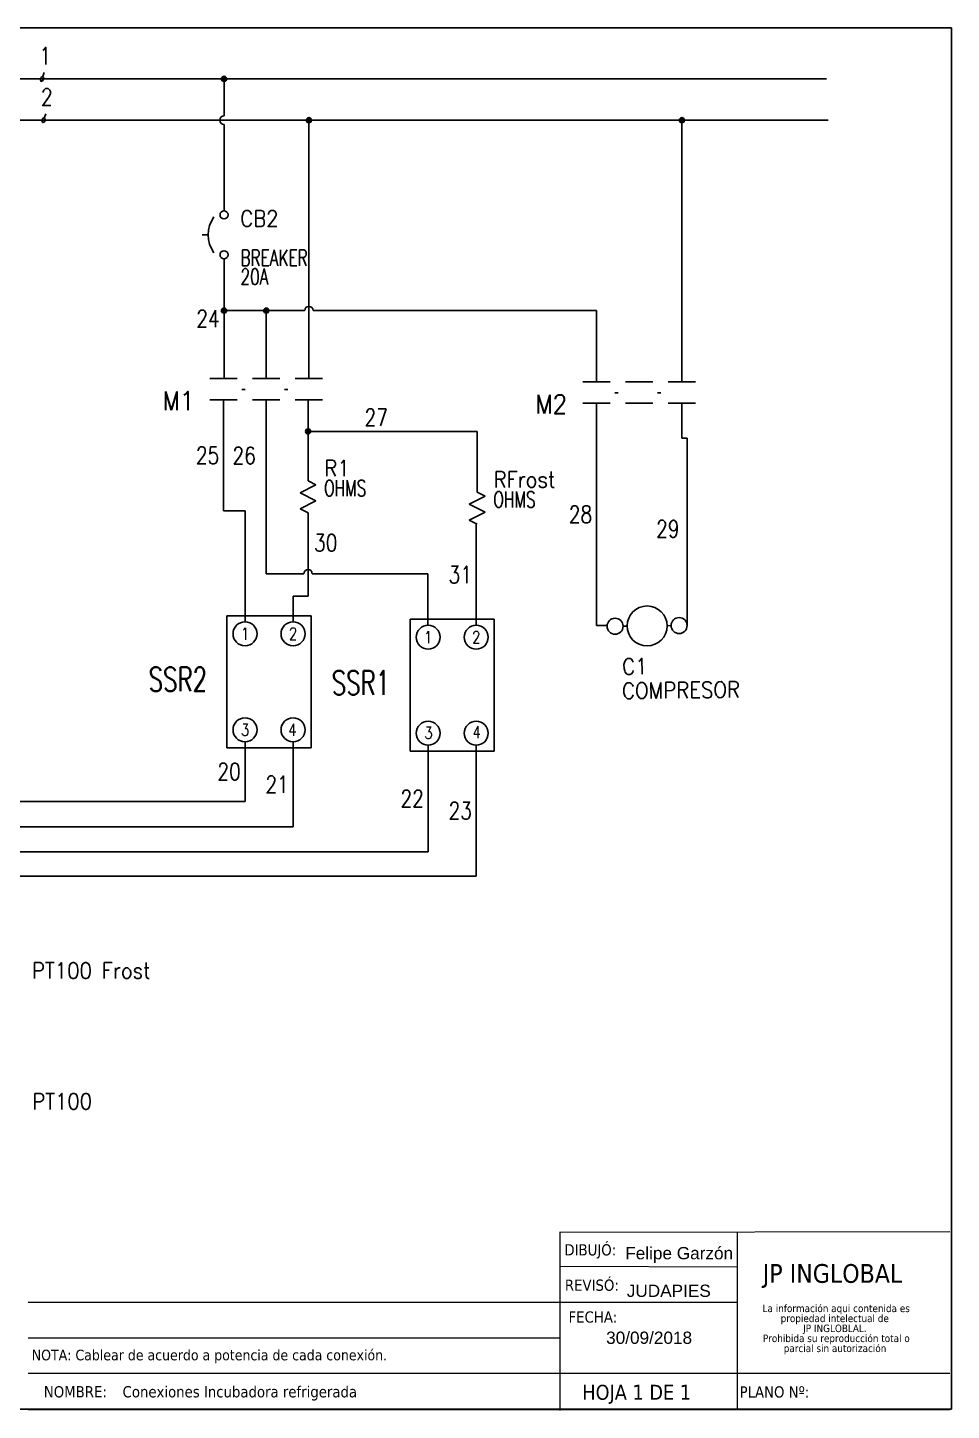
# Model space of a CAD drawing. Header units: millimetres. Extents: x 2766.7 to 2787.4, y 1526.7 to 1542.9.
# Drawn here: x 2776.61 to 2787.43, y 1526.7 to 1542.9 of the extents above; entities that cross this region are included whole.
import ezdxf
from ezdxf.enums import TextEntityAlignment as Align

# ---------------------------------------------------------------- set-up
doc = ezdxf.new("R2010")
doc.units = ezdxf.units.MM
doc.linetypes.add('CENTERX2', pattern=[20.32, 12.7, -2.54, 2.54, -2.54])
doc.linetypes.add('HIDDEN2', pattern=[0.1875, 0.125, -0.0625])
for name, color, linetype in [('BLK_12AWG', 7, 'Continuous'), ('CONTORNO', 179, 'Continuous'), ('DESC', 250, 'Continuous'), ('LINK', 9, 'Continuous'), ('MISC', 7, 'Continuous'), ('SYMS', 7, 'Continuous'), ('TAGS', 150, 'Continuous'), ('TERMS', 123, 'Continuous'), ('WIRENO', 250, 'Continuous'), ('WIRES', 7, 'Continuous')]:
    doc.layers.add(name, color=color, linetype=linetype)
doc.styles.add('SLDTEXTSTYLE0', font='tahoma.ttf')
doc.styles.add('SLDTEXTSTYLE1', font='tahomabd.ttf')
doc.styles.get("Standard").update_dxf_attribs({"font": 'arial.ttf'})
doc.styles.add('WD', font='romans.shx')

# ---------------------------------------------------------------- blocks, each defined once
blk = doc.blocks.new('SW_NOTE_2')
at = {"layer": 'CONTORNO', "color": 0, "char_height": 1.0583, "attachment_point": 2, "style": 'SLDTEXTSTYLE0'}
for s, insert in [('La información aqui contenida es ', (10.29, 1.34)), ('propiedad intelectual de', (10.08, -0.07)), ('JP INGLOBLAL.', (10.1, -1.48)), ('Prohibida su reproducción total o ', (10.3, -2.89)), ('parcial sin autorización', (10.12, -4.3))]:
    blk.add_mtext(s, dxfattribs=dict(at, insert=insert))
blk = doc.blocks.new('VVR1TZR')
for p, q in [((0, 0.125), (0, 0.217)), ((0.062, 0.094), (0, 0.125)), ((-0.141, -0.031), (-0.141, 0.031)), ((-0.141, 0.031), (-0.062, 0)), ((-0.062, 0), (-0.141, -0.031)), ((-0.062, 0.031), (0.062, 0.094)), ((0.062, -0.031), (-0.062, 0.031)), ((-0.062, -0.094), (0.062, -0.031)), ((0, -0.125), (-0.062, -0.094)), ((0, -0.125), (0, -0.217))]:
    blk.add_line(p, q)
for centre in [(0, 0.249), (0, -0.249)]:
    blk.add_circle(centre, 0.0322)
at = {"style": 'WD', "width": 0.7}
for tag, p in [('INST', (0.156, 0.56)), ('LOC', (0.156, 0.39))]:
    blk.add_attdef(tag, text='', height=0.125, dxfattribs=at).set_placement(p, align=Align.TOP_LEFT)
at = {"linetype": 'Continuous', "style": 'WD', "flags": 8}
for tag, p in [('TERM01', (-0.062, 0.281)), ('TERM03', (-0.078, 0.047))]:
    blk.add_attdef(tag, text='', height=0.125, dxfattribs=at).set_placement(p, align=Align.RIGHT)
at = {"color": 7, "style": 'WD', "flags": 1}
for tag, p in [('X4TERM01', (-0.031, 0.25)), ('X2TERM01', (0, 0.281)), ('X1TERM01', (0.031, 0.25)), ('X4TERM03', (-0.141, 0)), ('X4TERM02', (-0.031, -0.25)), ('X8TERM02', (0, -0.281)), ('X1TERM02', (0.031, -0.25))]:
    blk.add_attdef(tag, p, '', height=0.0125, dxfattribs=at)
at = {"style": 'WD'}
for tag, p, width in [('RATING1', (0.156, 0.109), 0.9), ('TAG1', (0.153, -0.047), 0.9), ('DESC1', (0.156, -0.203), 0.7), ('DESC2', (0.156, -0.36), 0.7)]:
    blk.add_attdef(tag, p, '', height=0.125, dxfattribs=dict(at, width=width))
at = {"style": 'WD', "flags": 9}
blk.add_attdef('FAMILY', text='', height=0.01, dxfattribs=at).set_placement((-0.219, -0.066), align=Align.CENTER)
at = {"linetype": 'Continuous', "style": 'WD', "flags": 9}
for tag, p in [('MFG', (-0.221, -0.099)), ('CAT', (-0.221, -0.084))]:
    blk.add_attdef(tag, text='', height=0.01, dxfattribs=at).set_placement(p, align=Align.MIDDLE)
blk.add_attdef('ASSYCODE', text='', height=0.01, dxfattribs=at).set_placement((-0.219, -0.125), align=Align.CENTER)
at = {"linetype": 'Continuous', "style": 'WD', "flags": 8}
blk.add_attdef('TERM02', text='', height=0.125, dxfattribs=at).set_placement((-0.062, -0.281), align=Align.TOP_RIGHT)
blk = doc.blocks.new('WD_WNH')
at = {"linetype": 'Continuous', "style": 'WD', "width": 0.8}
blk.add_attdef('WIRENO', text='', height=0.125, dxfattribs=at).set_placement((0, 0.062), align=Align.CENTER)
at = {"style": 'WD', "flags": 1}
for tag, p in [('W01USER', (0, 0.078)), ('W02USER', (0, 0.07)), ('W03USER', (0, 0.062)), ('W04USER', (0, 0.055)), ('W05USER', (0, 0.047)), ('W06USER', (0, 0.039)), ('W07USER', (0, 0.031)), ('W08USER', (0, 0.023)), ('W09USER', (0, 0.016)), ('W10USER', (0, 0.008))]:
    blk.add_attdef(tag, text='', height=0.005, dxfattribs=at).set_placement(p, align=Align.CENTER)
blk = doc.blocks.new('VMS21')
at = {"linetype": 'Continuous'}
for p, q in [((-0.08, 0.0625), (0.08, 0.0625)), ((-0.08, -0.0625), (0.08, -0.0625))]:
    blk.add_line(p, q, dxfattribs=at)
at = {"linetype": 'Continuous', "style": 'WD', "width": 0.9, "flags": 8}
blk.add_attdef('TERM01', text='', height=0.0625, dxfattribs=at).set_placement((-0.0312, 0.125), align=Align.RIGHT)
at = {"style": 'WD'}
for tag, p, height, width in [('INST', (0.125, 0.1785), 0.0625, 0.7), ('LOC', (0.125, 0.0938), 0.0625, 0.7), ('TAG2', (0.1269, -0.045), 0.1094, 0.9), ('XREF', (0.1287, -0.1369), 0.0625, 0.7), ('DESC1', (0.1287, -0.2264), 0.0625, 0.7), ('DESC2', (0.1287, -0.3112), 0.0625, 0.7)]:
    blk.add_attdef(tag, p, '', height=height, dxfattribs=dict(at, width=width))
for tag, p, flags in [('FAMILY', (-0.1808, 0.0031), 9), ('CONTACT', (-0.1808, -0.0135), 1)]:
    blk.add_attdef(tag, p, '', height=0.01, dxfattribs=dict(at, flags=flags))
at = {"color": 7, "style": 'WD'}
for tag, p in [('X4LINK', (-0.1406, 0)), ('X1LINK', (0.125, 0))]:
    blk.add_attdef(tag, p, '', height=0.01, dxfattribs=at)
at = {"color": 7, "style": 'WD', "flags": 1}
for tag, p in [('X2TERM01', (0, 0.0625)), ('X8TERM02', (0, -0.0625))]:
    blk.add_attdef(tag, p, '', height=0.0109, dxfattribs=at)
at = {"linetype": 'Continuous', "style": 'WD', "width": 0.9, "flags": 8}
blk.add_attdef('TERM02', text='', height=0.0625, dxfattribs=at).set_placement((-0.0312, -0.125), align=Align.TOP_RIGHT)
blk = doc.blocks.new('VCB1')
at = {"linetype": 'HIDDEN2'}
blk.add_line((-0.171, 0), (-0.125, 0), dxfattribs=at)
for centre in [(0, 0.156), (0, -0.156)]:
    blk.add_circle(centre, 0.0312)
blk.add_arc((0.109, 0), 0.234, 143.1301, 216.8699)
at = {"style": 'WD'}
for tag, p, width in [('INST', (0.219, 0.388), 0.7), ('LOC', (0.219, 0.219), 0.7), ('TAG1', (0.127, 0.064), 0.9), ('XREF', (0.129, -0.09), 0.7), ('DESC1', (0.129, -0.242), 0.7), ('DESC2', (0.129, -0.389), 0.7)]:
    blk.add_attdef(tag, p, '', height=0.125, dxfattribs=dict(at, width=width))
at = {"linetype": 'Continuous', "style": 'WD'}
for tag, height, flags, p in [('TERM01', 0.125, 8, (-0.055, 0.207)), ('MFG', 0.01, 9, (-0.142, -0.088)), ('CAT', 0.01, 9, (-0.142, -0.073))]:
    blk.add_attdef(tag, text='', height=height, dxfattribs=dict(at, flags=flags)).set_placement(p, align=Align.RIGHT)
at = {"style": 'WD', "width": 0.7}
blk.add_attdef('RATING1', text='', height=0.125, dxfattribs=at).set_placement((-0.188, 0.062), align=Align.RIGHT)
at = {"color": 7, "style": 'WD', "flags": 1}
for tag, p in [('X2TERM01', (0, 0.188)), ('X8TERM02', (0, -0.188))]:
    blk.add_attdef(tag, p, '', height=0.0125, dxfattribs=at)
at = {"color": 7, "style": 'WD'}
for tag, p in [('X4LINK', (-0.25, 0)), ('X1LINK', (0, 0))]:
    blk.add_attdef(tag, p, '', height=0.01, dxfattribs=at)
at = {"linetype": 'Continuous', "style": 'WD', "flags": 9}
blk.add_attdef('ASSYCODE', text='', height=0.01, dxfattribs=at).set_placement((-0.153, -0.106), align=Align.CENTER)
at = {"style": 'WD', "flags": 9}
for tag, p in [('FAMILY', (-0.142, -0.036)), ('CONTACT', (-0.129, -0.129))]:
    blk.add_attdef(tag, text='', height=0.01, dxfattribs=at).set_placement(p, align=Align.RIGHT)
at = {"linetype": 'Continuous', "style": 'WD', "flags": 8}
blk.add_attdef('TERM02', text='', height=0.125, dxfattribs=at).set_placement((-0.041, -0.213), align=Align.TOP_RIGHT)
blk = doc.blocks.new('WDDOT')
for radius in [0.03, 0.0187, 0.00929]:
    blk.add_circle((0, 0), radius)
blk = doc.blocks.new('VDV1TF')
for p, q in [((-0.0938, 0.3438), (-0.0938, -0.3438)), ((0.3438, 0.3438), (-0.0938, 0.3438)), ((0.3438, -0.3438), (0.3438, 0.3438)), ((-0.0938, -0.3438), (0.3438, -0.3438))]:
    blk.add_line(p, q)
for centre in [(0, 0.25), (0.25, 0.25), (0, -0.25), (0.25, -0.25)]:
    blk.add_circle(centre, 0.0625)
at = {"style": 'WD', "width": 0.7}
for tag, p in [('INST', (0.1305, 0.5446)), ('LOC', (0.1305, 0.375)), ('RATING2', (0.125, -0.1562))]:
    blk.add_attdef(tag, text='', height=0.125, dxfattribs=at).set_placement(p, align=Align.CENTER)
at = {"style": 'WD', "flags": 1}
for tag, p in [('X2TERM02', (0, 0.3125)), ('X2TERM04', (0.25, 0.3125)), ('X4TERM02', (-0.0625, 0.25)), ('X1TERM04', (0.3125, 0.25)), ('X4TERM01', (-0.0625, -0.25)), ('X1TERM03', (0.3125, -0.25)), ('X8TERM01', (0, -0.3125)), ('X8TERM03', (0.25, -0.3125))]:
    blk.add_attdef(tag, p, '', height=0.0125, dxfattribs=at)
at = {"linetype": 'Continuous', "style": 'WD', "width": 0.8, "flags": 8}
for tag, p in [('TERM02', (0, 0.25)), ('TERM04', (0.25, 0.25)), ('TERM01', (0, -0.25)), ('TERM03', (0.25, -0.25))]:
    blk.add_attdef(tag, text='', height=0.0625, dxfattribs=at).set_placement(p, align=Align.MIDDLE)
at = {"style": 'WD'}
for tag, p, width in [('TAG1', (0.4219, 0.0774), 0.8), ('DESC1', (0.4219, -0.0789), 0.7), ('DESC2', (0.4219, -0.2351), 0.7), ('XREF', (0.4219, -0.3914), 0.7)]:
    blk.add_attdef(tag, p, '', height=0.125, dxfattribs=dict(at, width=width))
at = {"style": 'WD', "width": 0.7}
blk.add_attdef('RATING1', text='', height=0.125, dxfattribs=at).set_placement((0.125, 0.0625), align=Align.MIDDLE)
at = {"style": 'WD', "flags": 9}
blk.add_attdef('FAMILY', text='', height=0.01, dxfattribs=at).set_placement((0.1197, -0.0802), align=Align.CENTER)
at = {"linetype": 'Continuous', "style": 'WD', "flags": 9}
blk.add_attdef('ASSYCODE', text='', height=0.01, dxfattribs=at).set_placement((0.125, -0.1406), align=Align.CENTER)
at = {"linetype": 'Continuous', "style": 'WD', "flags": 1}
for tag, p in [('MFG', (0.125, -0.1096)), ('CAT', (0.125, -0.0907))]:
    blk.add_attdef(tag, text='', height=0.01, dxfattribs=at).set_placement(p, align=Align.MIDDLE)
blk = doc.blocks.new('VRE1')
for p, q in [((0.062, 0.094), (0, 0.125)), ((-0.062, 0.031), (0.062, 0.094)), ((0.062, -0.031), (-0.062, 0.031)), ((-0.062, -0.094), (0.062, -0.031)), ((0, -0.125), (-0.062, -0.094))]:
    blk.add_line(p, q)
at = {"style": 'WD'}
for tag, p, width in [('INST', (0.219, 0.488), 0.7), ('LOC', (0.219, 0.318), 0.7), ('TAG1', (0.127, 0.162), 0.9), ('RATING1', (0.125, 0.006), 0.7), ('RATING2', (0.125, -0.151), 0.7), ('DESC1', (0.129, -0.307), 0.7), ('DESC2', (0.129, -0.463), 0.7)]:
    blk.add_attdef(tag, p, '', height=0.125, dxfattribs=dict(at, width=width))
at = {"linetype": 'Continuous', "style": 'WD', "flags": 8}
blk.add_attdef('TERM01', text='', height=0.125, dxfattribs=at).set_placement((-0.055, 0.144), align=Align.RIGHT)
at = {"style": 'WD', "flags": 9}
blk.add_attdef('FAMILY', (-0.184, 0.08), '', height=0.01, rotation=90, dxfattribs=at)
at = {"linetype": 'Continuous', "style": 'WD', "flags": 9}
for tag, p in [('CAT', (-0.139, 0.105)), ('MFG', (-0.12, 0.103)), ('ASSYCODE', (-0.094, 0.094))]:
    blk.add_attdef(tag, text='', height=0.01, rotation=90, dxfattribs=at).set_placement(p, align=Align.CENTER)
at = {"color": 7, "style": 'WD', "flags": 1}
for tag, p in [('X2TERM01', (0, 0.125)), ('X8TERM02', (0, -0.125))]:
    blk.add_attdef(tag, p, '', height=0.0125, dxfattribs=at)
at = {"linetype": 'Continuous', "style": 'WD', "flags": 8}
blk.add_attdef('TERM02', text='', height=0.125, dxfattribs=at).set_placement((-0.041, -0.151), align=Align.TOP_RIGHT)
blk = doc.blocks.new('VMS1T')
for p, q in [((0, 0.156), (0, 0.188)), ((0, -0.188), (0, -0.156))]:
    blk.add_line(p, q)
for centre, radius in [((0, 0.25), 0.0625), ((0, 0), 0.156), ((0, -0.25), 0.0625)]:
    blk.add_circle(centre, radius)
at = {"color": 7, "style": 'WD', "flags": 1}
for tag, p in [('X2TERM01', (-0.002, 0.312)), ('X8TERM02', (0, -0.312))]:
    blk.add_attdef(tag, p, '', height=0.0125, dxfattribs=at)
at = {"style": 'WD', "width": 0.7}
for tag, p in [('INST', (0.281, 0.42)), ('LOC', (0.281, 0.25))]:
    blk.add_attdef(tag, text='', height=0.125, dxfattribs=at).set_placement(p, align=Align.TOP_LEFT)
at = {"linetype": 'Continuous', "style": 'WD', "width": 0.8, "flags": 8}
for tag, p in [('TERM01', (0, 0.25)), ('TERM02', (0, -0.25))]:
    blk.add_attdef(tag, text='', height=0.0625, dxfattribs=at).set_placement(p, align=Align.MIDDLE_CENTER)
at = {"style": 'WD', "width": 0.9}
for tag, p in [('TAG1', (0.2, -0.046)), ('DESC1', (-0.256, -1.02)), ('DESC2', (-0.256, -1.176)), ('DESC3', (-0.256, -1.332))]:
    blk.add_attdef(tag, p, '', height=0.125, dxfattribs=at)
at = {"style": 'WD', "flags": 9}
blk.add_attdef('FAMILY', text='', height=0.01, dxfattribs=at).set_placement((-0.219, -0.065), align=Align.CENTER)
at = {"linetype": 'Continuous', "style": 'WD', "flags": 9}
for tag, p in [('MFG', (-0.221, -0.098)), ('CAT', (-0.221, -0.083))]:
    blk.add_attdef(tag, text='', height=0.01, dxfattribs=at).set_placement(p, align=Align.MIDDLE)
blk.add_attdef('ASSYCODE', text='', height=0.01, dxfattribs=at).set_placement((-0.221, -0.131), align=Align.CENTER)
at = {"style": 'WD', "width": 0.8, "flags": 8}
for tag, p in [('NO', (-0.256, -1.488)), ('XREFNO', (-0.023, -1.488)), ('NC', (-0.256, -1.645)), ('XREFNC', (-0.023, -1.645))]:
    blk.add_attdef(tag, p, '', height=0.125, dxfattribs=at)
blk = doc.blocks.new('WD_WNV')
at = {"linetype": 'Continuous', "style": 'WD', "width": 0.8}
blk.add_attdef('WIRENO', text='', height=0.125, dxfattribs=at).set_placement((-0.05, 0), align=Align.MIDDLE_RIGHT)
at = {"style": 'WD', "flags": 1}
for tag, p in [('W01USER', (-0.062, 0.094)), ('W02USER', (-0.062, 0.086)), ('W03USER', (-0.062, 0.078)), ('W04USER', (-0.062, 0.07)), ('W05USER', (-0.062, 0.062)), ('W06USER', (-0.062, 0.055)), ('W07USER', (-0.062, 0.047)), ('W08USER', (-0.062, 0.039)), ('W09USER', (-0.062, 0.031)), ('W10USER', (-0.062, 0.023))]:
    blk.add_attdef(tag, text='', height=0.005, dxfattribs=at).set_placement(p, align=Align.CENTER)

msp = doc.modelspace()

# ---------------------------------------------------------------- linework, layer by layer
at = {"color": 7, "linetype": 'Continuous'}
for p, q in [((2787.426, 1542.902), (2766.676, 1542.902)), ((2787.426, 1526.717), (2787.426, 1542.902)), ((2766.676, 1526.717), (2787.426, 1526.717))]:
    msp.add_line(p, q, dxfattribs=at)
at = {"color": 7, "linetype": 'Continuous', "lineweight": 0}
for p, q in [((2787.407, 1528.794), (2782.837, 1528.786)), ((2782.842, 1528.794), (2782.842, 1526.702)), ((2784.917, 1528.794), (2784.917, 1526.705)), ((2784.917, 1528.379), (2782.843, 1528.387)), ((2784.917, 1527.964), (2776.616, 1527.964)), ((2782.842, 1527.549), (2776.616, 1527.549)), ((2787.407, 1527.134), (2776.616, 1527.134))]:
    msp.add_line(p, q, dxfattribs=at)
at = {"color": 7, "linetype": 'CENTERX2', "lineweight": 0}
msp.add_line((2776.613, 1526.713), (2787.407, 1526.713), dxfattribs=at)
at = {"layer": 'BLK_12AWG'}
for p, q in [((2767.589, 1542.302), (2785.964, 1542.302)), ((2778.908, 1541.868), (2778.908, 1542.302)), ((2767.608, 1541.818), (2785.983, 1541.818)), ((2778.908, 1540.756), (2778.908, 1541.768)), ((2779.903, 1538.791), (2779.903, 1541.818)), ((2784.27, 1538.752), (2784.27, 1541.818))]:
    msp.add_line(p, q, dxfattribs=at)
msp.add_arc((2778.908, 1541.818), 0.05, 90, 270, dxfattribs=at)
at = {"layer": 'LINK', "color": 0}
for points in [[(2779.157, 1538.664), (2779.117, 1538.664)], [(2779.657, 1538.664), (2779.617, 1538.664)], [(2783.524, 1538.625), (2783.484, 1538.625)], [(2784.024, 1538.625), (2783.984, 1538.625)]]:
    msp.add_lwpolyline(points, dxfattribs=at)
at = {"layer": 'WIRENO'}
for points in [[(2776.801, 1542.377), (2776.786, 1542.331), (2776.766, 1542.321), (2776.757, 1542.292), (2776.766, 1542.272), (2776.786, 1542.282), (2776.796, 1542.312), (2776.791, 1542.321)], [(2776.821, 1541.893), (2776.806, 1541.848), (2776.786, 1541.838), (2776.776, 1541.809), (2776.786, 1541.789), (2776.806, 1541.799), (2776.815, 1541.828), (2776.811, 1541.838)]]:
    msp.add_lwpolyline(points, dxfattribs=at)
at = {"layer": 'WIRES'}
for p, q in [((2778.908, 1540.194), (2778.908, 1538.791)), ((2778.908, 1539.587), (2779.403, 1539.587)), ((2779.403, 1539.587), (2779.403, 1538.791)), ((2779.853, 1539.587), (2779.403, 1539.587)), ((2783.27, 1539.587), (2779.953, 1539.587)), ((2783.27, 1538.752), (2783.27, 1539.587)), ((2778.903, 1538.541), (2778.903, 1537.241)), ((2779.403, 1538.541), (2779.403, 1536.503)), ((2779.892, 1537.592), (2779.892, 1538.541)), ((2783.27, 1535.897), (2783.27, 1538.502)), ((2784.27, 1538.092), (2784.27, 1538.502)), ((2781.874, 1538.172), (2779.892, 1538.172)), ((2781.874, 1537.459), (2781.874, 1538.172)), ((2784.331, 1538.092), (2784.27, 1538.092)), ((2784.331, 1535.902), (2784.331, 1538.092)), ((2778.903, 1537.241), (2779.154, 1537.241)), ((2779.154, 1537.241), (2779.154, 1535.942)), ((2779.892, 1537.217), (2779.892, 1536.243)), ((2781.862, 1535.901), (2781.862, 1537.084)), ((2779.403, 1536.503), (2779.842, 1536.503)), ((2779.942, 1536.503), (2781.295, 1536.503)), ((2781.295, 1536.503), (2781.295, 1535.901)), ((2779.892, 1536.243), (2779.717, 1536.243)), ((2779.717, 1536.243), (2779.717, 1535.942)), ((2783.395, 1535.897), (2783.27, 1535.897)), ((2783.395, 1535.888), (2783.395, 1535.897)), ((2779.154, 1534.535), (2779.154, 1533.837)), ((2779.717, 1534.535), (2779.717, 1533.537)), ((2781.299, 1534.495), (2781.299, 1533.245)), ((2781.862, 1534.495), (2781.862, 1532.961)), ((2779.154, 1533.837), (2774.728, 1533.837)), ((2779.717, 1533.537), (2774.688, 1533.537)), ((2781.299, 1533.245), (2774.763, 1533.245)), ((2781.862, 1532.961), (2774.742, 1532.961))]:
    msp.add_line(p, q, dxfattribs=at)
for centre in [(2779.903, 1539.587), (2779.892, 1536.503)]:
    msp.add_arc(centre, 0.05, 0, 180, dxfattribs=at)

# ---------------------------------------------------------------- block references
at = {"layer": 'CONTORNO', "color": 7, "xscale": 0.083, "yscale": 0.083, "zscale": 0.083}
msp.add_blockref('SW_NOTE_2', (2785.224, 1527.83), dxfattribs=at)
at = {"layer": 'SYMS'}
for p in [(2778.908, 1542.302), (2779.903, 1541.818), (2784.27, 1541.818), (2778.908, 1539.587), (2779.403, 1539.587), (2779.892, 1538.172)]:
    msp.add_blockref('WDDOT', p, dxfattribs=at)
ref = msp.add_blockref('VCB1', (2778.908, 1540.475), dxfattribs=dict(at, xscale=1.5, yscale=1.5, zscale=1.5))
ref.add_attrib('DESC2', '20A', (2779.101, 1539.891), dxfattribs={"layer": 'DESC', "height": 0.1875, "style": 'WD', "width": 0.7})
ref.add_attrib('DESC1', 'BREAKER ', (2779.101, 1540.112), dxfattribs={"layer": 'DESC', "height": 0.1875, "style": 'WD', "width": 0.7})
ref.add_attrib('TAG1', 'CB2', (2779.098, 1540.572), dxfattribs={"layer": 'TAGS', "color": 250, "height": 0.1875, "style": 'WD', "width": 0.9})
at = {"layer": 'SYMS', "color": 0}
ref = msp.add_blockref('VMS21', (2778.903, 1538.666), dxfattribs=dict(at, xscale=2, yscale=2, zscale=2))
ref.add_attrib('TAG2', 'M1', (2778.188, 1538.42), dxfattribs={"layer": 'TAGS', "color": 250, "height": 0.2188, "style": 'WD', "width": 0.9})
at = {"layer": 'SYMS', "color": 0, "xscale": 2, "yscale": 2, "zscale": 2}
for p in [(2779.403, 1538.666), (2779.903, 1538.666), (2783.77, 1538.627), (2784.27, 1538.627)]:
    msp.add_blockref('VMS21', p, dxfattribs=at)
at = {"layer": 'SYMS', "color": 0}
ref = msp.add_blockref('VMS21', (2783.27, 1538.627), dxfattribs=dict(at, xscale=2, yscale=2, zscale=2))
ref.add_attrib('TAG2', 'M2', (2782.555, 1538.381), dxfattribs={"layer": 'TAGS', "color": 250, "height": 0.2188, "style": 'WD', "width": 0.9})
at = {"layer": 'SYMS'}
ref = msp.add_blockref('VRE1', (2779.892, 1537.405), dxfattribs=dict(at, xscale=1.5, yscale=1.5, zscale=1.5))
ref.add_attrib('RATING1', 'OHMS', (2780.08, 1537.413), dxfattribs={"layer": 'MISC', "color": 250, "height": 0.1875, "style": 'WD', "width": 0.7})
ref.add_attrib('TAG1', 'R1', (2780.083, 1537.647), dxfattribs={"layer": 'TAGS', "color": 250, "height": 0.1875, "style": 'WD', "width": 0.9})
ref = msp.add_blockref('VRE1', (2781.874, 1537.272), dxfattribs=dict(at, xscale=1.5, yscale=1.5, zscale=1.5))
ref.add_attrib('RATING1', 'OHMS', (2782.062, 1537.28), dxfattribs={"layer": 'MISC', "color": 250, "height": 0.1875, "style": 'WD', "width": 0.7})
ref.add_attrib('TAG1', 'RFrost', (2782.065, 1537.514), dxfattribs={"layer": 'TAGS', "color": 250, "height": 0.1875, "style": 'WD', "width": 0.9})
ref = msp.add_blockref('VMS1T', (2783.863, 1535.893), dxfattribs=dict(at, xscale=1.5, yscale=1.5, zscale=1.5, rotation=270.6593961215912))
ref.add_attrib('TAG1', 'C1', (2783.572, 1535.323), dxfattribs={"layer": 'TAGS', "color": 250, "height": 0.1875, "rotation": 360.6594, "style": 'WD', "width": 0.9})
ref.add_attrib('DESC1', 'COMPRESOR', (2783.57, 1535.039), dxfattribs={"layer": 'DESC', "height": 0.1875, "rotation": 360.6594, "style": 'WD', "width": 0.9})
ref = msp.add_blockref('VDV1TF', (2779.154, 1535.238), dxfattribs=dict(at, xscale=2.25, yscale=2.25, zscale=2.25))
ref.add_attrib('DESC1', 'SSR2', (2778.026, 1535.127), dxfattribs={"layer": 'DESC', "height": 0.2812, "style": 'WD', "width": 0.7})
ref.add_attrib('TERM03', '3', dxfattribs={"layer": 'TERMS', "linetype": 'Continuous', "height": 0.141, "style": 'WD', "width": 0.8, "flags": 8}).set_placement((2779.155, 1534.676), align=Align.MIDDLE)
ref.add_attrib('TERM04', '2', dxfattribs={"layer": 'TERMS', "linetype": 'Continuous', "height": 0.141, "style": 'WD', "width": 0.8, "flags": 8}).set_placement((2779.717, 1535.801), align=Align.MIDDLE)
ref.add_attrib('TERM02', '1', dxfattribs={"layer": 'TERMS', "linetype": 'Continuous', "height": 0.141, "style": 'WD', "width": 0.8, "flags": 8}).set_placement((2779.154, 1535.801), align=Align.MIDDLE)
ref.add_attrib('TERM01', '4', dxfattribs={"layer": 'TERMS', "linetype": 'Continuous', "height": 0.141, "style": 'WD', "width": 0.8, "flags": 8}).set_placement((2779.709, 1534.676), align=Align.MIDDLE)
ref = msp.add_blockref('VDV1TF', (2781.299, 1535.198), dxfattribs=dict(at, xscale=2.25, yscale=2.25, zscale=2.25))
ref.add_attrib('DESC1', 'SSR1', (2780.17, 1535.086), dxfattribs={"layer": 'DESC', "height": 0.2812, "style": 'WD', "width": 0.7})
ref.add_attrib('TERM03', '3', dxfattribs={"layer": 'TERMS', "linetype": 'Continuous', "height": 0.141, "style": 'WD', "width": 0.8, "flags": 8}).set_placement((2781.303, 1534.64), align=Align.MIDDLE)
ref.add_attrib('TERM04', '2', dxfattribs={"layer": 'TERMS', "linetype": 'Continuous', "height": 0.141, "style": 'WD', "width": 0.8, "flags": 8}).set_placement((2781.862, 1535.761), align=Align.MIDDLE)
ref.add_attrib('TERM02', '1', dxfattribs={"layer": 'TERMS', "linetype": 'Continuous', "height": 0.141, "style": 'WD', "width": 0.8, "flags": 8}).set_placement((2781.299, 1535.761), align=Align.MIDDLE)
ref.add_attrib('TERM01', '4', dxfattribs={"layer": 'TERMS', "linetype": 'Continuous', "height": 0.141, "style": 'WD', "width": 0.8, "flags": 8}).set_placement((2781.866, 1534.648), align=Align.MIDDLE)
ref = msp.add_blockref('VVR1TZR', (2776.294, 1532.139), dxfattribs=dict(at, xscale=1.5, yscale=1.5, zscale=1.5))
ref.add_attrib('TAG1', 'PT100 Frost', (2776.659, 1531.761), dxfattribs={"layer": 'TAGS', "color": 250, "height": 0.1875, "style": 'WD', "width": 0.9})
ref = msp.add_blockref('VVR1TZR', (2776.298, 1530.837), dxfattribs=dict(at, xscale=1.5, yscale=1.5, zscale=1.5))
ref.add_attrib('TAG1', 'PT100 ', (2776.662, 1530.229), dxfattribs={"layer": 'TAGS', "color": 250, "height": 0.1875, "style": 'WD', "width": 0.9})
at = {"layer": 'WIRENO'}
ref = msp.add_blockref('WD_WNH', (2776.776, 1542.302), dxfattribs=at)
ref.add_attrib('WIRENO', '1', dxfattribs={"linetype": 'Continuous', "height": 0.2, "style": 'WD', "width": 0.8}).set_placement((2776.813, 1542.412), align=Align.BOTTOM_CENTER)
ref = msp.add_blockref('WD_WNH', (2776.796, 1541.818), dxfattribs=at)
ref.add_attrib('WIRENO', '2', dxfattribs={"linetype": 'Continuous', "height": 0.2, "style": 'WD', "width": 0.8}).set_placement((2776.833, 1541.929), align=Align.BOTTOM_CENTER)
ref = msp.add_blockref('WD_WNV', (2778.908, 1539.493), dxfattribs=at)
ref.add_attrib('WIRENO', '24', dxfattribs={"linetype": 'Continuous', "height": 0.2, "style": 'WD', "width": 0.8}).set_placement((2778.858, 1539.493), align=Align.MIDDLE_RIGHT)
ref = msp.add_blockref('WD_WNV', (2779.892, 1538.067), dxfattribs=at)
ref.add_attrib('WIRENO', '27', dxfattribs={"linetype": 'Continuous', "height": 0.2, "style": 'WD', "width": 0.8}).set_placement((2780.828, 1538.337), align=Align.MIDDLE_RIGHT)
ref = msp.add_blockref('WD_WNV', (2778.903, 1537.891), dxfattribs=at)
ref.add_attrib('WIRENO', '25', dxfattribs={"linetype": 'Continuous', "height": 0.2, "style": 'WD', "width": 0.8}).set_placement((2778.853, 1537.891), align=Align.MIDDLE_RIGHT)
ref = msp.add_blockref('WD_WNV', (2779.331, 1537.889), dxfattribs=at)
ref.add_attrib('WIRENO', '26', dxfattribs={"linetype": 'Continuous', "height": 0.2, "style": 'WD', "width": 0.8}).set_placement((2779.281, 1537.889), align=Align.MIDDLE_RIGHT)
ref = msp.add_blockref('WD_WNV', (2783.27, 1537.2), dxfattribs=at)
ref.add_attrib('WIRENO', '28', dxfattribs={"linetype": 'Continuous', "height": 0.2, "style": 'WD', "width": 0.8}).set_placement((2783.22, 1537.2), align=Align.MIDDLE_RIGHT)
ref = msp.add_blockref('WD_WNV', (2784.27, 1538.297), dxfattribs=at)
ref.add_attrib('WIRENO', '29', dxfattribs={"linetype": 'Continuous', "height": 0.2, "style": 'WD', "width": 0.8}).set_placement((2784.243, 1537.03), align=Align.MIDDLE_RIGHT)
ref = msp.add_blockref('WD_WNV', (2779.892, 1536.73), dxfattribs=at)
ref.add_attrib('WIRENO', '30', dxfattribs={"linetype": 'Continuous', "height": 0.2, "style": 'WD', "width": 0.8}).set_placement((2780.236, 1536.867), align=Align.MIDDLE_RIGHT)
ref = msp.add_blockref('WD_WNV', (2781.862, 1536.493), dxfattribs=at)
ref.add_attrib('WIRENO', '31', dxfattribs={"linetype": 'Continuous', "height": 0.2, "style": 'WD', "width": 0.8}).set_placement((2781.812, 1536.493), align=Align.MIDDLE_RIGHT)
ref = msp.add_blockref('WD_WNV', (2779.154, 1534.186), dxfattribs=at)
ref.add_attrib('WIRENO', '20', dxfattribs={"linetype": 'Continuous', "height": 0.2, "style": 'WD', "width": 0.8}).set_placement((2779.104, 1534.186), align=Align.MIDDLE_RIGHT)
ref = msp.add_blockref('WD_WNV', (2779.717, 1534.036), dxfattribs=at)
ref.add_attrib('WIRENO', '21', dxfattribs={"linetype": 'Continuous', "height": 0.2, "style": 'WD', "width": 0.8}).set_placement((2779.667, 1534.036), align=Align.MIDDLE_RIGHT)
ref = msp.add_blockref('WD_WNV', (2781.299, 1533.87), dxfattribs=at)
ref.add_attrib('WIRENO', '22', dxfattribs={"linetype": 'Continuous', "height": 0.2, "style": 'WD', "width": 0.8}).set_placement((2781.249, 1533.87), align=Align.MIDDLE_RIGHT)
ref = msp.add_blockref('WD_WNV', (2781.862, 1533.728), dxfattribs=at)
ref.add_attrib('WIRENO', '23', dxfattribs={"linetype": 'Continuous', "height": 0.2, "style": 'WD', "width": 0.8}).set_placement((2781.812, 1533.728), align=Align.MIDDLE_RIGHT)

# ---------------------------------------------------------------- texts
at = {"char_height": 0.144, "attachment_point": 1}
for s, width, insert in [('Felipe Garzón', 1.27171, (2783.607, 1528.616)), ('JUDAPIES', 1.27171, (2783.625, 1528.175)), ('\\pi0.40716;30/09/2018', 1.80385, (2782.976, 1527.625))]:
    msp.add_mtext_dynamic_manual_height_columns(s, width=width, gutter_width=1, heights=[0], dxfattribs=dict(at, insert=insert))
at = {"color": 7, "linetype": 'Continuous', "lineweight": 0, "attachment_point": 1, "style": 'SLDTEXTSTYLE0'}
for s, insert, char_height in [('REVISÓ:', (2782.9, 1528.235), 0.1318), ('FECHA:', (2782.943, 1527.862), 0.1318), ('NOTA: Cablear de acuerdo a potencia de cada conexión.', (2776.656, 1527.413), 0.1245), ('HOJA 1 DE 1', (2783.104, 1527.002), 0.17568), ('\\pi-0.39529,l0.52705,t1.0541;NOMBRE:^IConexiones Incubadora refrigerada', (2776.666, 1526.986), 0.13176), ('PLANO Nº:', (2784.946, 1526.984), 0.1318)]:
    msp.add_mtext(s, dxfattribs=dict(at, insert=insert, char_height=char_height))
at = {"layer": 'CONTORNO', "color": 7, "insert": (2782.894, 1528.649), "char_height": 0.1318, "attachment_point": 1, "style": 'SLDTEXTSTYLE0'}
msp.add_mtext('DIBUJÓ:  ', dxfattribs=at)
at = {"layer": 'CONTORNO', "insert": (2785.218, 1528.416), "char_height": 0.2196, "attachment_point": 1, "style": 'SLDTEXTSTYLE1'}
msp.add_mtext('JP INGLOBAL', dxfattribs=at)

doc.saveas('drawing.dxf')
